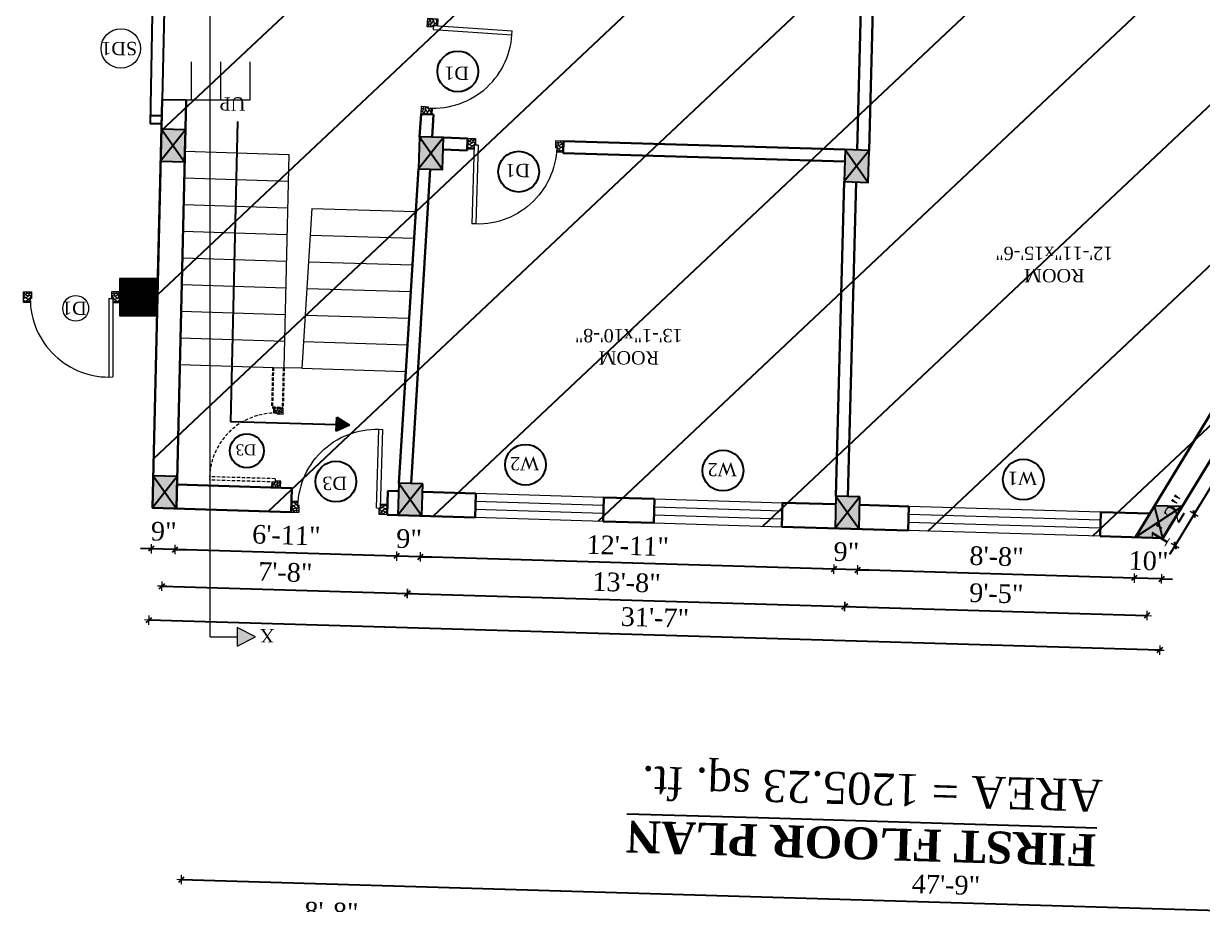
# Model space of a CAD drawing. Header units: inches. Extents: x 4069 to 291496, y -47643 to 12535.
# Drawn here: x 141503.8 to 141945.7, y -20201.2 to -19871 of the extents above; entities that cross this region are included whole.
import ezdxf

# ---------------------------------------------------------------- set-up
doc = ezdxf.new("R2010")
doc.units = ezdxf.units.IN
doc.header["$LTSCALE"] = 5
doc.header["$MEASUREMENT"] = 0
doc.linetypes.add('HIDDEN', pattern=[0.375, 0.25, -0.125])
for name, color, linetype, lineweight in [('A-WALL', 7, 'Continuous', 9), ('Dimension', 7, 'Continuous', 18), ('DOOR', 62, 'Continuous', 0), ('Dw', 2, 'Continuous', 18), ('tefriş', 30, 'Continuous', 9)]:
    doc.layers.add(name, color=color, linetype=linetype, lineweight=lineweight)
doc.layers.add('dim line', color=7, linetype='Continuous', lineweight=15, true_color=0xfab2b2)
doc.layers.add('TEXT', color=6, linetype='Continuous')
doc.layers.add('WALL', color=7, linetype='Continuous')
doc.styles.add('ordinary', font='times.ttf')
doc.dimstyles.new('Copy of 96', dxfattribs={"dimtxt": 7, "dimasz": 4, "dimexe": 0.5, "dimexo": 0.5, "dimgap": 3, "dimtad": 1, "dimdec": 1, "dimzin": 11, "dimdsep": 46, "dimlunit": 4, "dimtxsty": 'ordinary', "dimblk": 'OBLIQUE', "dimcen": 0.09, "dimse1": 1, "dimse2": 1, "dimclrt": 6, "dimazin": 0, "dimtfac": 1, "dimtdec": 1, "dimtix": 1, "dimtmove": 2, "dimatfit": 3, "dimldrblk": 'leader', "dimfxl": 0.5, "dimfxlon": 1, "dimtolj": 1, "dimtzin": 0, "dimarcsym": 0})

# ---------------------------------------------------------------- blocks, each defined once
blk = doc.blocks.new('C1a')
at = {"color": 1, "ltscale": 5}
for p, q in [((18657.75, 4625.76), (18648.75, 4625.76)), ((18648.75, 4625.76), (18648.82, 4613.76)), ((18657.82, 4613.76), (18657.75, 4625.76)), ((18648.82, 4613.76), (18657.82, 4613.76))]:
    blk.add_line(p, q, dxfattribs=at)
blk = doc.blocks.new('c2a')
at = {"color": 1, "ltscale": 5}
for p, q in [((18091.63, 4625.76), (18084.82, 4613.76)), ((18101.98, 4625.76), (18091.63, 4625.76)), ((18095.17, 4613.76), (18101.98, 4625.76)), ((18084.82, 4613.76), (18095.17, 4613.76))]:
    blk.add_line(p, q, dxfattribs=at)
blk = doc.blocks.new('A$C27B36B59')
at = {"layer": 'DOOR'}
for p, q in [((0, 4), (0, 0)), ((2.5, 4), (0, 4)), ((0, 0), (3, 0)), ((2.5, 2.5), (2.5, 4)), ((3, 2.5), (2.5, 2.5)), ((3, 0), (3, 2.5))]:
    blk.add_line(p, q, dxfattribs=at)
for centre, radius, start, end in [((-1.4, -0.54), 4.75, 22.1411, 72.838), ((1.34, 2.09), 1.64, 45.138, 144.8948), ((2.21, 0.3), 2.49, 83.3149, 152.658), ((0.13, 0.37), 2.05, 349.4875, 93.6805), ((1.96, -0.47), 2.01, 58.7447, 166.495), ((-0.06, 0.32), 1.13, 343.542, 86.947), ((2.08, -0.4), 1.17, 38.2816, 160.1519)]:
    blk.add_arc(centre, radius, start, end, dxfattribs=at)
blk = doc.blocks.new('D2')
at = {"layer": 'DOOR'}
for p, q in [((74473.95, 24047.59), (74473.95, 24018.09)), ((74473.95, 24047.59), (74475.45, 24047.59)), ((74475.45, 24047.59), (74475.45, 24018.13))]:
    blk.add_line(p, q, dxfattribs=at)
blk.add_arc((74473.95, 24047.59), 29.5, 180, 272.9146, dxfattribs=at)
at = {"layer": 'DOOR', "xscale": -1, "rotation": 180}
blk.add_blockref('A$C27B36B59', (74441.95, 24050.09), dxfattribs=at)
at = {"layer": 'DOOR', "rotation": 180}
blk.add_blockref('A$C27B36B59', (74477.95, 24050.09), dxfattribs=at)
blk = doc.blocks.new('smalldoor hidden')
at = {"layer": 'DOOR', "linetype": 'HIDDEN'}
for p, q in [((9851.61, -757.15), (9876.16, -757.15)), ((9851.61, -758.4), (9851.61, -757.15)), ((9851.61, -758.4), (9876.19, -758.4))]:
    blk.add_line(p, q, dxfattribs=at)
blk.add_arc((9851.61, -758.4), 24.58, 270, 2.9146, dxfattribs=at)
at = {"layer": 'DOOR', "linetype": 'HIDDEN', "yscale": 0.8333000000020547, "zscale": 0.8333000000002357, "rotation": 270}
for p, xscale in [((9849.52, -755.07), 0.8332999999984168), ((9849.52, -785.07), -0.8332999999984168)]:
    blk.add_blockref('A$C27B36B59', p, dxfattribs=dict(at, xscale=xscale))
blk = doc.blocks.new('x-x')
at = {"ltscale": 5}
for points in [[(11364.03, -701.52), (11364.03, -694.51), (11357.15, -698.09)], [(11364.03, -1135.52), (11364.03, -1128.51), (11357.15, -1132.09)]]:
    blk.add_hatch(color=256, dxfattribs=at).paths.add_polyline_path(points)
for p, q in [((11364.03, -694.51), (11357.15, -698.09)), ((11357.15, -698.09), (11364.03, -701.52)), ((11364.03, -701.52), (11364.03, -694.51)), ((11374.13, -698.09), (11364.03, -698.09)), ((11374.13, -698.09), (11374.13, -1132.09)), ((11364.03, -1128.51), (11357.15, -1132.09)), ((11364.03, -1135.52), (11364.03, -1128.51)), ((11357.15, -1132.09), (11364.03, -1135.52)), ((11374.13, -1132.09), (11364.03, -1132.09))]:
    blk.add_line(p, q, dxfattribs=at)
at = {"layer": 'A-WALL', "color": 1, "ltscale": 5}
blk.add_line((11374.13, -1120.09), (11374.13, -1132.09), dxfattribs=at)
at = {"layer": 'TEXT', "style": 'ordinary'}
for p in [(11350.08, -700.97), (11350.08, -1134.1)]:
    blk.add_text('X', height=5, dxfattribs=at).set_placement(p)
blk = doc.blocks.new('oblique')
at = {"color": 0, "lineweight": -2}
blk.add_line((0.25, 0.25), (-0.25, -0.25), dxfattribs=at)
at = {"layer": 'dim line', "lineweight": 9}
for p, q in [((-0.4375, 0), (0.4375, 0)), ((0, 0.4375), (0, -0.4375))]:
    blk.add_line(p, q, dxfattribs=at)
blk = doc.blocks.new('*D4607')
at = {"layer": 'A-WALL', "color": 0, "lineweight": -2, "ltscale": 50, "transparency": 16777216}
blk.add_line((142051.93, -19875.05), (141942.61, -20054.87), dxfattribs=at)
at = {"layer": 'Defpoints', "color": 0, "ltscale": 50, "transparency": 16777216}
for p in [(142047.37, -19872.27), (141938.04, -20052.09), (141942.61, -20054.87)]:
    blk.add_point(p, dxfattribs=at)
at = {"layer": 'A-WALL', "color": 0, "lineweight": -2, "ltscale": 50, "transparency": 16777216, "xscale": 4, "yscale": 4, "zscale": 4}
for p, rotation in [((142051.93, -19875.05), 58.70147092372464), ((141942.61, -20054.87), 238.7014709237247)]:
    blk.add_blockref('oblique', p, dxfattribs=dict(at, rotation=rotation))
at = {"layer": 'A-WALL', "color": 6, "ltscale": 50, "transparency": 16777216, "insert": (141991.66, -19961.54), "char_height": 7, "attachment_point": 5, "rotation": 58.7015, "style": 'ordinary'}
blk.add_mtext('\\A1;17\'-6"', dxfattribs=at)
blk = doc.blocks.new('_OBLIQUE')
at = {"color": 0, "linetype": 'ByBlock'}
blk.add_line((-0.5, -0.5), (0.5, 0.5), dxfattribs=at)
blk = doc.blocks.new('leader')
at = {"layer": 'Dimension'}
for p, q in [((0, -4.33), (0, 4.33)), ((-4.42, 0), (4.42, 0))]:
    blk.add_line(p, q, dxfattribs=at)
blk = doc.blocks.new('*D4608')
at = {"layer": 'A-WALL', "color": 0, "lineweight": -2, "ltscale": 50, "transparency": 16777216}
for p, q in [((141942.61, -20054.87), (141944.69, -20051.45)), ((141942.61, -20054.87), (141935.44, -20066.66)), ((141935.44, -20066.66), (141933.36, -20070.08))]:
    blk.add_line(p, q, dxfattribs=at)
at = {"layer": 'Defpoints', "color": 0, "ltscale": 50, "transparency": 16777216}
for p in [(141938.04, -20052.09), (141930.88, -20063.88), (141935.44, -20066.66)]:
    blk.add_point(p, dxfattribs=at)
at = {"layer": 'A-WALL', "color": 0, "lineweight": -2, "ltscale": 50, "transparency": 16777216, "xscale": 4, "yscale": 4, "zscale": 4}
for p, rotation in [((141942.61, -20054.87), 238.7014709237247), ((141935.44, -20066.66), 58.70147092372466)]:
    blk.add_blockref('oblique', p, dxfattribs=dict(at, rotation=rotation))
at = {"layer": 'A-WALL', "color": 6, "ltscale": 50, "transparency": 16777216, "insert": (141933.47, -20057.38), "char_height": 7, "attachment_point": 5, "rotation": 58.7015, "style": 'ordinary'}
blk.add_mtext('\\A1;1\'-2"', dxfattribs=at)
blk = doc.blocks.new('*D4609')
at = {"layer": 'A-WALL', "color": 0, "lineweight": -2, "ltscale": 50, "transparency": 16777216}
blk.add_line((141954.24, -20070.01), (142070.74, -19878.4), dxfattribs=at)
at = {"layer": 'Defpoints', "color": 0, "ltscale": 50, "transparency": 16777216}
for p in [(142050.95, -19866.38), (142070.74, -19878.4), (141934.46, -20057.99)]:
    blk.add_point(p, dxfattribs=at)
at = {"layer": 'A-WALL', "color": 0, "lineweight": -2, "ltscale": 50, "transparency": 16777216, "xscale": 4, "yscale": 4, "zscale": 4}
for p, rotation in [((142070.74, -19878.4), 58.70147092241123), ((141954.24, -20070.01), 238.7014709224112)]:
    blk.add_blockref('oblique', p, dxfattribs=dict(at, rotation=rotation))
at = {"layer": 'A-WALL', "color": 6, "ltscale": 50, "transparency": 16777216, "insert": (142006.88, -19970.8), "char_height": 7, "attachment_point": 5, "rotation": 58.7015, "style": 'ordinary'}
blk.add_mtext('\\A1;18\'-8"', dxfattribs=at)
blk = doc.blocks.new('*D4165')
at = {"layer": 'A-WALL', "color": 0, "lineweight": -2, "ltscale": 50, "transparency": 16777216}
blk.add_line((142166.57, -19752.29), (141964.65, -20084.42), dxfattribs=at)
at = {"layer": 'Defpoints', "color": 0, "ltscale": 50, "transparency": 16777216}
for p in [(142132.8, -19731.76), (141930.88, -20063.88), (141964.65, -20084.42)]:
    blk.add_point(p, dxfattribs=at)
at = {"layer": 'A-WALL', "color": 0, "lineweight": -2, "ltscale": 50, "transparency": 16777216, "xscale": 4, "yscale": 4, "zscale": 4}
for p, rotation in [((142166.57, -19752.29), 58.70147092240746), ((141964.65, -20084.42), 238.7014709224074)]:
    blk.add_blockref('oblique', p, dxfattribs=dict(at, rotation=rotation))
at = {"layer": 'A-WALL', "color": 6, "ltscale": 50, "transparency": 16777216, "insert": (142060.01, -19914.95), "char_height": 7, "attachment_point": 5, "rotation": 58.7015, "style": 'ordinary'}
blk.add_mtext('\\A1;32\'-5"', dxfattribs=at)
blk = doc.blocks.new('*D4611')
at = {"layer": 'A-WALL', "color": 0, "lineweight": -2, "ltscale": 50, "transparency": 16777216}
for p, q in [((141920.07, -20078.88), (141916.08, -20078.76)), ((141930.42, -20079.19), (141920.07, -20078.88)), ((141930.42, -20079.19), (141934.42, -20079.31))]:
    blk.add_line(p, q, dxfattribs=at)
at = {"layer": 'Defpoints', "color": 0, "ltscale": 50, "transparency": 16777216}
for p in [(141920.53, -20063.57), (141930.88, -20063.88), (141920.07, -20078.88)]:
    blk.add_point(p, dxfattribs=at)
at = {"layer": 'A-WALL', "color": 0, "lineweight": -2, "ltscale": 50, "transparency": 16777216, "xscale": 4, "yscale": 4, "zscale": 4}
for p, rotation in [((141920.07, -20078.88), 358.2899854281655), ((141930.42, -20079.19), 178.2899854281655)]:
    blk.add_blockref('oblique', p, dxfattribs=dict(at, rotation=rotation))
at = {"layer": 'A-WALL', "color": 6, "ltscale": 50, "transparency": 16777216, "insert": (141925.44, -20072.48), "char_height": 7, "attachment_point": 5, "rotation": 358.29, "style": 'ordinary'}
blk.add_mtext('\\A1;10"', dxfattribs=at)
blk = doc.blocks.new('*D4612')
at = {"layer": 'A-WALL', "color": 0, "lineweight": -2, "ltscale": 50, "transparency": 16777216}
blk.add_line((141920.07, -20078.88), (141816.47, -20075.79), dxfattribs=at)
at = {"layer": 'Defpoints', "color": 0, "ltscale": 50, "transparency": 16777216}
for p in [(141816.93, -20060.48), (141920.53, -20063.57), (141816.47, -20075.79)]:
    blk.add_point(p, dxfattribs=at)
at = {"layer": 'A-WALL', "color": 0, "lineweight": -2, "ltscale": 50, "transparency": 16777216, "xscale": 4, "yscale": 4, "zscale": 4}
for p, rotation in [((141816.47, -20075.79), 178.2899854280954), ((141920.07, -20078.88), 358.2899854280954)]:
    blk.add_blockref('oblique', p, dxfattribs=dict(at, rotation=rotation))
at = {"layer": 'A-WALL', "color": 6, "ltscale": 50, "transparency": 16777216, "insert": (141868.47, -20070.78), "char_height": 7, "attachment_point": 5, "rotation": 358.29, "style": 'ordinary'}
blk.add_mtext('\\A1;8\'-8"', dxfattribs=at)
blk = doc.blocks.new('*D4613')
at = {"layer": 'A-WALL', "color": 0, "lineweight": -2, "ltscale": 50, "transparency": 16777216}
for p, q in [((141807.47, -20075.52), (141803.48, -20075.4)), ((141816.47, -20075.79), (141807.47, -20075.52)), ((141816.47, -20075.79), (141820.47, -20075.91))]:
    blk.add_line(p, q, dxfattribs=at)
at = {"layer": 'Defpoints', "color": 0, "ltscale": 50, "transparency": 16777216}
for p in [(141807.93, -20060.21), (141816.93, -20060.48), (141807.47, -20075.52)]:
    blk.add_point(p, dxfattribs=at)
at = {"layer": 'A-WALL', "color": 0, "lineweight": -2, "ltscale": 50, "transparency": 16777216, "xscale": 4, "yscale": 4, "zscale": 4}
for p, rotation in [((141807.47, -20075.52), 358.2899854280954), ((141816.47, -20075.79), 178.2899854280954)]:
    blk.add_blockref('oblique', p, dxfattribs=dict(at, rotation=rotation))
at = {"layer": 'A-WALL', "color": 6, "ltscale": 50, "transparency": 16777216, "insert": (141812.17, -20069.08), "char_height": 7, "attachment_point": 5, "rotation": 358.29, "style": 'ordinary'}
blk.add_mtext('\\A1;9"', dxfattribs=at)
blk = doc.blocks.new('*D4614')
at = {"layer": 'A-WALL', "color": 0, "lineweight": -2, "ltscale": 50, "transparency": 16777216}
blk.add_line((141807.47, -20075.52), (141652.54, -20070.89), dxfattribs=at)
at = {"layer": 'Defpoints', "color": 0, "ltscale": 50, "transparency": 16777216}
for p in [(141653, -20055.59), (141807.93, -20060.21), (141652.54, -20070.89)]:
    blk.add_point(p, dxfattribs=at)
at = {"layer": 'A-WALL', "color": 0, "lineweight": -2, "ltscale": 50, "transparency": 16777216, "xscale": 4, "yscale": 4, "zscale": 4}
for p, rotation in [((141652.54, -20070.89), 178.2899854280954), ((141807.47, -20075.52), 358.2899854280954)]:
    blk.add_blockref('oblique', p, dxfattribs=dict(at, rotation=rotation))
at = {"layer": 'A-WALL', "color": 6, "ltscale": 50, "transparency": 16777216, "insert": (141730.2, -20066.71), "char_height": 7, "attachment_point": 5, "rotation": 358.29, "style": 'ordinary'}
blk.add_mtext('\\A1;12\'-11"', dxfattribs=at)
blk = doc.blocks.new('*D4615')
at = {"layer": 'A-WALL', "color": 0, "lineweight": -2, "ltscale": 50, "transparency": 16777216}
for p, q in [((141643.55, -20070.62), (141639.55, -20070.5)), ((141652.54, -20070.89), (141643.55, -20070.62)), ((141652.54, -20070.89), (141656.54, -20071.01))]:
    blk.add_line(p, q, dxfattribs=at)
at = {"layer": 'Defpoints', "color": 0, "ltscale": 50, "transparency": 16777216}
for p in [(141644, -20055.32), (141653, -20055.59), (141643.55, -20070.62)]:
    blk.add_point(p, dxfattribs=at)
at = {"layer": 'A-WALL', "color": 0, "lineweight": -2, "ltscale": 50, "transparency": 16777216, "xscale": 4, "yscale": 4, "zscale": 4}
for p, rotation in [((141643.55, -20070.62), 358.2899854280954), ((141652.54, -20070.89), 178.2899854280954)]:
    blk.add_blockref('oblique', p, dxfattribs=dict(at, rotation=rotation))
at = {"layer": 'A-WALL', "color": 6, "ltscale": 50, "transparency": 16777216, "insert": (141648.24, -20064.19), "char_height": 7, "attachment_point": 5, "rotation": 358.29, "style": 'ordinary'}
blk.add_mtext('\\A1;9"', dxfattribs=at)
blk = doc.blocks.new('*D4616')
at = {"layer": 'A-WALL', "color": 0, "lineweight": -2, "ltscale": 50, "transparency": 16777216}
blk.add_line((141643.55, -20070.62), (141560.58, -20068.15), dxfattribs=at)
at = {"layer": 'Defpoints', "color": 0, "ltscale": 50, "transparency": 16777216}
for p in [(141561.04, -20052.84), (141644, -20055.32), (141560.58, -20068.15)]:
    blk.add_point(p, dxfattribs=at)
at = {"layer": 'A-WALL', "color": 0, "lineweight": -2, "ltscale": 50, "transparency": 16777216, "xscale": 4, "yscale": 4, "zscale": 4}
for p, rotation in [((141560.58, -20068.15), 178.2899854280954), ((141643.55, -20070.62), 358.2899854280954)]:
    blk.add_blockref('oblique', p, dxfattribs=dict(at, rotation=rotation))
at = {"layer": 'A-WALL', "color": 6, "ltscale": 50, "transparency": 16777216, "insert": (141602.26, -20062.83), "char_height": 7, "attachment_point": 5, "rotation": 358.29, "style": 'ordinary'}
blk.add_mtext('\\A1;6\'-11"', dxfattribs=at)
blk = doc.blocks.new('*D4617')
at = {"layer": 'A-WALL', "color": 0, "lineweight": -2, "ltscale": 50, "transparency": 16777216}
for p, q in [((141551.59, -20067.88), (141547.59, -20067.76)), ((141560.58, -20068.15), (141551.59, -20067.88)), ((141560.58, -20068.15), (141564.58, -20068.27))]:
    blk.add_line(p, q, dxfattribs=at)
at = {"layer": 'Defpoints', "color": 0, "ltscale": 50, "transparency": 16777216}
for p in [(141552.04, -20052.57), (141561.04, -20052.84), (141551.59, -20067.88)]:
    blk.add_point(p, dxfattribs=at)
at = {"layer": 'A-WALL', "color": 0, "lineweight": -2, "ltscale": 50, "transparency": 16777216, "xscale": 4, "yscale": 4, "zscale": 4}
for p, rotation in [((141551.59, -20067.88), 358.2899854280954), ((141560.58, -20068.15), 178.2899854280954)]:
    blk.add_blockref('oblique', p, dxfattribs=dict(at, rotation=rotation))
at = {"layer": 'A-WALL', "color": 6, "ltscale": 50, "transparency": 16777216, "insert": (141556.28, -20061.45), "char_height": 7, "attachment_point": 5, "rotation": 358.29, "style": 'ordinary'}
blk.add_mtext('\\A1;9"', dxfattribs=at)
blk = doc.blocks.new('*D4618')
at = {"layer": 'A-WALL', "color": 0, "lineweight": -2, "ltscale": 50, "transparency": 16777216}
blk.add_line((141555.67, -20081.91), (141647.63, -20084.65), dxfattribs=at)
at = {"layer": 'Defpoints', "color": 0, "ltscale": 50, "transparency": 16777216}
for p in [(141556.54, -20052.71), (141648.5, -20055.45), (141647.63, -20084.65)]:
    blk.add_point(p, dxfattribs=at)
at = {"layer": 'A-WALL', "color": 0, "lineweight": -2, "ltscale": 50, "transparency": 16777216, "xscale": 4, "yscale": 4, "zscale": 4}
for p, rotation in [((141555.67, -20081.91), 178.2899854281411), ((141647.63, -20084.65), 358.2899854281411)]:
    blk.add_blockref('oblique', p, dxfattribs=dict(at, rotation=rotation))
at = {"layer": 'A-WALL', "color": 6, "ltscale": 50, "transparency": 16777216, "insert": (141601.85, -20076.71), "char_height": 7, "attachment_point": 5, "rotation": 358.29, "style": 'ordinary'}
blk.add_mtext('\\A1;7\'-8"', dxfattribs=at)
blk = doc.blocks.new('*D4619')
at = {"layer": 'A-WALL', "color": 0, "lineweight": -2, "ltscale": 50, "transparency": 16777216}
blk.add_line((141647.63, -20084.65), (141811.56, -20089.55), dxfattribs=at)
at = {"layer": 'Defpoints', "color": 0, "ltscale": 50, "transparency": 16777216}
for p in [(141648.5, -20055.45), (141812.43, -20060.35), (141811.56, -20089.55)]:
    blk.add_point(p, dxfattribs=at)
at = {"layer": 'A-WALL', "color": 0, "lineweight": -2, "ltscale": 50, "transparency": 16777216, "xscale": 4, "yscale": 4, "zscale": 4}
for p, rotation in [((141647.63, -20084.65), 178.2899854280954), ((141811.56, -20089.55), 358.2899854280954)]:
    blk.add_blockref('oblique', p, dxfattribs=dict(at, rotation=rotation))
at = {"layer": 'A-WALL', "color": 6, "ltscale": 50, "transparency": 16777216, "insert": (141729.79, -20080.54), "char_height": 7, "attachment_point": 5, "rotation": 358.29, "style": 'ordinary'}
blk.add_mtext('\\A1;13\'-8"', dxfattribs=at)
blk = doc.blocks.new('*D4620')
at = {"layer": 'A-WALL', "color": 0, "lineweight": -2, "ltscale": 50, "transparency": 16777216}
blk.add_line((141811.56, -20089.55), (141924.83, -20092.93), dxfattribs=at)
at = {"layer": 'Defpoints', "color": 0, "ltscale": 50, "transparency": 16777216}
for p in [(141812.43, -20060.35), (141925.7, -20063.73), (141924.83, -20092.93)]:
    blk.add_point(p, dxfattribs=at)
at = {"layer": 'A-WALL', "color": 0, "lineweight": -2, "ltscale": 50, "transparency": 16777216, "xscale": 4, "yscale": 4, "zscale": 4}
for p, rotation in [((141811.56, -20089.55), 178.2899854280954), ((141924.83, -20092.93), 358.2899854280954)]:
    blk.add_blockref('oblique', p, dxfattribs=dict(at, rotation=rotation))
at = {"layer": 'A-WALL', "color": 6, "ltscale": 50, "transparency": 16777216, "insert": (141868.39, -20084.67), "char_height": 7, "attachment_point": 5, "rotation": 358.29, "style": 'ordinary'}
blk.add_mtext('\\A1;9\'-5"', dxfattribs=at)
blk = doc.blocks.new('*D4166')
at = {"layer": 'A-WALL', "color": 0, "lineweight": -2, "ltscale": 50, "transparency": 16777216}
blk.add_line((141929.62, -20105.92), (141550.79, -20094.61), dxfattribs=at)
at = {"layer": 'Defpoints', "color": 0, "ltscale": 50, "transparency": 16777216}
for p in [(141552.04, -20052.57), (141930.88, -20063.88), (141550.79, -20094.61)]:
    blk.add_point(p, dxfattribs=at)
at = {"layer": 'A-WALL', "color": 0, "lineweight": -2, "ltscale": 50, "transparency": 16777216, "xscale": 4, "yscale": 4, "zscale": 4}
for p, rotation in [((141550.79, -20094.61), 178.2899854280954), ((141929.62, -20105.92), 358.2899854280954)]:
    blk.add_blockref('oblique', p, dxfattribs=dict(at, rotation=rotation))
at = {"layer": 'A-WALL', "color": 6, "ltscale": 50, "transparency": 16777216, "insert": (141740.4, -20093.7), "char_height": 7, "attachment_point": 5, "rotation": 358.29, "style": 'ordinary'}
blk.add_mtext('\\A1;31\'-7"', dxfattribs=at)
blk = doc.blocks.new('*D4230')
at = {"layer": 'A-WALL', "color": 0, "lineweight": -2, "ltscale": 50, "transparency": 16777216}
blk.add_line((141566.94, -20209.05), (141670.89, -20212.16), dxfattribs=at)
at = {"layer": 'Defpoints', "color": 0, "ltscale": 50, "transparency": 16777216}
for p in [(141670.89, -20212.16), (141564.55, -20288.94), (141668.5, -20292.05)]:
    blk.add_point(p, dxfattribs=at)
at = {"layer": 'A-WALL', "color": 0, "lineweight": -2, "ltscale": 50, "transparency": 16777216, "xscale": 4, "yscale": 4, "zscale": 4}
for p, rotation in [((141566.94, -20209.05), 178.2899854281383), ((141670.89, -20212.16), 358.2899854281383)]:
    blk.add_blockref('oblique', p, dxfattribs=dict(at, rotation=rotation))
at = {"layer": 'A-WALL', "color": 6, "ltscale": 50, "transparency": 16777216, "insert": (141619.11, -20204.05), "char_height": 7, "attachment_point": 5, "rotation": 358.29, "style": 'ordinary'}
blk.add_mtext('\\A1;8\'-8"', dxfattribs=at)
blk = doc.blocks.new('*D4234')
at = {"layer": 'A-WALL', "color": 0, "lineweight": -2, "ltscale": 50, "transparency": 16777216}
blk.add_line((141562.95, -20191.9), (142135.69, -20209), dxfattribs=at)
at = {"layer": 'Defpoints', "color": 0, "ltscale": 50, "transparency": 16777216}
for p in [(142135.69, -20209), (141560.05, -20288.81), (142132.8, -20305.91)]:
    blk.add_point(p, dxfattribs=at)
at = {"layer": 'A-WALL', "color": 0, "lineweight": -2, "ltscale": 50, "transparency": 16777216, "xscale": 4, "yscale": 4, "zscale": 4}
for p, rotation in [((141562.95, -20191.9), 178.2899854280954), ((142135.69, -20209), 358.2899854280954)]:
    blk.add_blockref('oblique', p, dxfattribs=dict(at, rotation=rotation))
at = {"layer": 'A-WALL', "color": 6, "ltscale": 50, "transparency": 16777216, "insert": (141849.51, -20193.88), "char_height": 7, "attachment_point": 5, "rotation": 358.29, "style": 'ordinary'}
blk.add_mtext('\\A1;47\'-9"', dxfattribs=at)

msp = doc.modelspace()

# ---------------------------------------------------------------- hatches: boundary and pattern name
at = {"layer": 'A-WALL', "ltscale": 5}
h = msp.add_hatch(dxfattribs=at)
h.set_pattern_fill('ANSI31', color=256, angle=180)
h.set_pattern_definition([(225, (165975.83, -18327.81397), (0.08838834765, -0.08838834765), [])])
h.paths.add_polyline_path([(141553.75198, -19966.53511), (141539.75198, -19966.53511), (141539.75198, -19980.53511), (141553.75198, -19980.53511)])
at = {"layer": 'WALL', "linetype": 'ByBlock', "ltscale": 5, "true_color": 0xf8991e}
h = msp.add_hatch(dxfattribs=at)
h.set_pattern_fill('ANSI31', color=30, scale=350, angle=178.2899854)
h.set_pattern_definition([(223.29, (148497.09, -22507.965), (29.999, -31.8453), [])])
h.paths.add_polyline_path([(142132.79784, -19731.75985), (141930.87596, -20063.88222), (141552.04474, -20052.5725), (141559.87398, -19720.65831), (141560.05302, -19714.66098)])
h = msp.add_hatch(color=30, dxfattribs=at)
h.dxf.hatch_style = 1
h.paths.add_polyline_path([(141555.40917, -19910.60967), (141559.76509, -19916.74239), (141564.40533, -19910.87825)])
h.paths.add_polyline_path([(141555.40917, -19910.60967), (141555.12485, -19922.60653), (141559.76509, -19916.74239)])
h.paths.add_polyline_path([(141555.12485, -19922.60653), (141564.12101, -19922.8751), (141559.76509, -19916.74239)])
h.paths.add_polyline_path([(141559.76509, -19916.74239), (141564.12101, -19922.8751), (141564.40533, -19910.87825)])
h = msp.add_hatch(color=30, dxfattribs=at)
h.dxf.hatch_style = 1
h.paths.add_polyline_path([(141656.51473, -19919.63078), (141661.19177, -19913.76773), (141652.19578, -19913.49916)])
h.paths.add_polyline_path([(141652.19578, -19913.49916), (141651.83769, -19925.49382), (141656.51473, -19919.63078)])
h.paths.add_polyline_path([(141656.51473, -19919.63078), (141651.83769, -19925.49382), (141660.83368, -19925.76239)])
h.paths.add_polyline_path([(141660.83368, -19925.76239), (141661.19177, -19913.76773), (141656.51473, -19919.63078)])
h = msp.add_hatch(color=30, dxfattribs=at)
h.dxf.hatch_style = 1
h.paths.add_polyline_path([(141816.05715, -19924.39379), (141820.73419, -19918.53075), (141811.7382, -19918.26218)])
h.paths.add_polyline_path([(141811.7382, -19918.26218), (141811.38011, -19930.25684), (141816.05715, -19924.39379)])
h.paths.add_polyline_path([(141816.05715, -19924.39379), (141811.38011, -19930.25684), (141820.3761, -19930.52541)])
h.paths.add_polyline_path([(141820.3761, -19930.52541), (141820.73419, -19918.53075), (141816.05715, -19924.39379)])
at = {"layer": 'WALL', "linetype": 'ByBlock', "ltscale": 5}
msp.add_hatch(color=2, dxfattribs=at).paths.add_polyline_path([(141625.8977, -20021.59751), (141620.96703, -20023.85397), (141621.12364, -20018.60806)])
at = {"layer": 'WALL', "linetype": 'ByBlock', "ltscale": 5, "true_color": 0xf8991e}
h = msp.add_hatch(color=30, dxfattribs=at)
h.dxf.hatch_style = 1
h.paths.add_polyline_path([(141552.32906, -20040.57564), (141556.68498, -20046.70835), (141561.32522, -20040.84421)])
h.paths.add_polyline_path([(141552.32906, -20040.57564), (141552.04474, -20052.5725), (141556.68498, -20046.70835)])
h.paths.add_polyline_path([(141552.04474, -20052.5725), (141561.04091, -20052.84107), (141556.68498, -20046.70835)])
h.paths.add_polyline_path([(141556.68498, -20046.70835), (141561.04091, -20052.84107), (141561.32522, -20040.84421)])
h = msp.add_hatch(color=30, dxfattribs=at)
h.dxf.hatch_style = 1
h.paths.add_polyline_path([(141648.6809, -20049.45482), (141653.35794, -20043.59178), (141644.36195, -20043.32321)])
h.paths.add_polyline_path([(141644.36195, -20043.32321), (141644.00386, -20055.31787), (141648.6809, -20049.45482)])
h.paths.add_polyline_path([(141648.6809, -20049.45482), (141644.00386, -20055.31787), (141652.99985, -20055.58643)])
h.paths.add_polyline_path([(141652.99985, -20055.58643), (141653.35794, -20043.59178), (141648.6809, -20049.45482)])
h = msp.add_hatch(color=30, dxfattribs=at)
h.dxf.hatch_style = 1
h.paths.add_polyline_path([(141812.60786, -20054.34874), (141817.2849, -20048.4857), (141808.28891, -20048.21713)])
h.paths.add_polyline_path([(141808.28891, -20048.21713), (141807.93082, -20060.21178), (141812.60786, -20054.34874)])
h.paths.add_polyline_path([(141812.60786, -20054.34874), (141807.93082, -20060.21178), (141816.92681, -20060.48035)])
h.paths.add_polyline_path([(141816.92681, -20060.48035), (141817.2849, -20048.4857), (141812.60786, -20054.34874)])
h = msp.add_hatch(color=30, dxfattribs=at)
h.dxf.hatch_style = 1
h.paths.add_polyline_path([(141929.28785, -20057.83213), (141927.69973, -20051.78205), (141920.53091, -20063.57337)])
h.paths.add_polyline_path([(141929.28785, -20057.83213), (141920.53091, -20063.57337), (141930.87596, -20063.88222)])
h.paths.add_polyline_path([(141930.87596, -20063.88222), (141938.04478, -20052.09089), (141929.28785, -20057.83213)])
h.paths.add_polyline_path([(141929.28785, -20057.83213), (141938.04478, -20052.09089), (141927.69973, -20051.78205)])

# ---------------------------------------------------------------- linework, layer by layer
at = {"color": 1, "ltscale": 5}
for p, q in [((141564.40533, -19910.87825), (141555.12485, -19922.60653)), ((141555.40917, -19910.60967), (141564.12101, -19922.8751)), ((141661.19177, -19913.76773), (141651.83769, -19925.49382)), ((141652.19578, -19913.49916), (141660.83368, -19925.76239)), ((141820.73419, -19918.53075), (141811.38011, -19930.25684)), ((141811.7382, -19918.26218), (141820.3761, -19930.52541)), ((141647.32121, -19991.38846), (141647.65563, -19991.40968)), ((141561.32522, -20040.84421), (141552.04474, -20052.5725)), ((141552.32906, -20040.57564), (141561.04091, -20052.84107)), ((141653.35794, -20043.59178), (141644.00386, -20055.31787)), ((141644.36195, -20043.32321), (141652.99985, -20055.58643)), ((141817.2849, -20048.4857), (141807.93082, -20060.21178)), ((141808.28891, -20048.21713), (141816.92681, -20060.48035)), ((141938.04478, -20052.09089), (141920.53091, -20063.57337)), ((141930.87596, -20063.88222), (141927.69973, -20051.78205))]:
    msp.add_line(p, q, dxfattribs=at)
at = {"layer": 'A-WALL', "lineweight": 30}
for p, q in [((142122.4528, -19731.45101), (141920.53091, -20063.57337)), ((142132.79784, -19731.75985), (141930.87596, -20063.88222)), ((141817.60224, -19865.43191), (141816.23569, -19918.41472)), ((141822.10074, -19865.54793), (141820.73419, -19918.53075)), ((141555.66953, -19899.62355), (141552.04474, -20052.5725)), ((141553.75198, -19980.53511), (141555.66953, -19899.62355)), ((141564.67206, -19899.62355), (141561.04091, -20052.84107)), ((141652.19578, -19913.49916), (141652.76654, -19905.01242)), ((141657.38851, -19905.1504), (141652.76654, -19905.01242)), ((141656.87629, -19913.6389), (141657.38851, -19905.1504)), ((141670.18777, -19914.0363), (141661.19177, -19913.76773)), ((141670.05348, -19918.5343), (141670.18777, -19914.0363)), ((141706.03745, -19919.60857), (141706.17173, -19915.11057)), ((141811.7382, -19918.26218), (141706.17173, -19915.11057)), ((141670.05348, -19918.5343), (141661.05749, -19918.26573)), ((141811.60391, -19922.76018), (141706.03745, -19919.60857)), ((141644.36195, -20043.32321), (141651.83769, -19925.49382)), ((141649.04246, -20043.46294), (141656.15317, -19925.62265)), ((141811.38011, -19930.25684), (141808.28891, -20048.21713)), ((141815.89795, -19930.39172), (141812.76706, -20048.35082)), ((141561.25414, -20043.84343), (141604.29015, -20045.12823)), ((141604.02159, -20054.12423), (141604.29015, -20045.12823)), ((141640.00555, -20055.1985), (141640.27412, -20046.20251)), ((141640.27412, -20046.20251), (141644.27243, -20046.32187)), ((141653.26842, -20046.59044), (141673.25951, -20047.18726)), ((141672.99094, -20056.18325), (141673.25951, -20047.18726)), ((141720.96957, -20057.61562), (141721.23813, -20048.61963)), ((141721.23813, -20048.61963), (141740.22967, -20049.18661)), ((141739.9611, -20058.1826), (141740.22967, -20049.18661)), ((141552.04474, -20052.5725), (141604.02159, -20054.12423)), ((141787.93973, -20059.61496), (141788.2083, -20050.61897)), ((141788.2083, -20050.61897), (141808.19939, -20051.21579)), ((141817.19538, -20051.48436), (141835.56749, -20052.03284)), ((141835.56749, -20052.03284), (141835.29892, -20061.02884)), ((141640.00555, -20055.1985), (141644.00386, -20055.31787)), ((141644.00386, -20055.31787), (141672.99094, -20056.18325)), ((141720.96957, -20057.61562), (141739.9611, -20058.1826)), ((141907.53542, -20054.18139), (141907.26685, -20063.17739)), ((141907.53542, -20054.18139), (141925.90753, -20054.72988)), ((141787.93973, -20059.61496), (141835.29892, -20061.02884)), ((141907.26685, -20063.17739), (141930.87596, -20063.88222))]:
    msp.add_line(p, q, dxfattribs=at)
at = {"layer": 'A-WALL', "ltscale": 5}
for p, q in [((141566.66953, -19899.62355), (141566.66953, -19885.3531)), ((141577.66953, -19899.62355), (141577.66953, -19885.3531)), ((141588.66953, -19899.62355), (141588.66953, -19885.3531)), ((141564.67206, -19899.62355), (141555.66953, -19899.62355)), ((141555.66953, -19899.62355), (141588.66953, -19899.62355)), ((141539.75198, -19980.53511), (141553.75198, -19980.53511))]:
    msp.add_line(p, q, dxfattribs=at)
at = {"layer": 'A-WALL', "linetype": 'HIDDEN', "lineweight": 30}
for p, q in [((141597.30467, -19999.89971), (141596.94868, -20014.92087)), ((141601.30297, -20000.01908), (141600.94697, -20015.04024)), ((141596.94868, -20014.92087), (141600.94697, -20015.04024))]:
    msp.add_line(p, q, dxfattribs=at)
at = {"layer": 'A-WALL', "ltscale": 5}
msp.add_lwpolyline([(141553.75198, -19966.53511), (141539.75198, -19966.53511), (141539.75198, -19980.53511), (141553.75198, -19980.53511)], close=True, dxfattribs=at)
for centre, radius in [((141540.19788, -19880.33223), 7.38406), ((141523.30438, -19977.76215), 4.82435)]:
    msp.add_circle(centre, radius, dxfattribs=at)
at = {"layer": 'Dw', "color": 3}
for p, q in [((141721.23813, -20048.61963), (141673.25951, -20047.18726)), ((141740.22967, -20049.18661), (141788.2083, -20050.61897)), ((141721.05909, -20054.61696), (141673.08047, -20053.18459)), ((141721.14861, -20051.61829), (141673.16999, -20050.18593)), ((141740.14015, -20052.18527), (141788.11877, -20053.61764)), ((141907.53542, -20054.18139), (141835.56749, -20052.03284)), ((141720.96957, -20057.61562), (141672.99094, -20056.18325)), ((141740.05063, -20055.18393), (141788.02925, -20056.6163)), ((141907.35638, -20060.17872), (141835.38844, -20058.03017)), ((141907.4459, -20057.18006), (141835.47796, -20055.03151)), ((141739.9611, -20058.1826), (141787.93973, -20059.61496)), ((141907.26685, -20063.17739), (141835.29892, -20061.02884))]:
    msp.add_line(p, q, dxfattribs=at)
at = {"layer": 'tefriş', "ltscale": 5}
for p, q in [((141564.21578, -19918.87623), (141603.19842, -19920.04002)), ((141603.19842, -19920.04002), (141601.30297, -20000.01908)), ((141563.97886, -19928.87323), (141602.96149, -19930.03703)), ((141563.74194, -19938.87023), (141602.72457, -19940.03403)), ((141611.84139, -19940.30696), (141608.04017, -20000.22021)), ((141611.84139, -19940.30696), (141650.82403, -19941.47076)), ((141563.50502, -19948.86724), (141602.48765, -19950.03104)), ((141611.2043, -19950.34857), (141650.18693, -19951.51236)), ((141563.26809, -19958.86424), (141602.25073, -19960.02804)), ((141610.57432, -19960.27805), (141649.55695, -19961.44184)), ((141563.03113, -19968.86314), (141602.01376, -19970.02693)), ((141609.93865, -19970.29723), (141648.92128, -19971.46102)), ((141562.79425, -19978.85825), (141601.77688, -19980.02205)), ((141609.30582, -19980.27156), (141648.28845, -19981.43535)), ((141562.55733, -19988.85525), (141601.53996, -19990.01905)), ((141608.673, -19990.24588), (141647.65563, -19991.40968)), ((141562.32033, -19998.85528), (141601.30297, -20000.01908)), ((141608.04017, -20000.22021), (141601.30297, -20000.01908)), ((141608.04017, -20000.22021), (141647.0228, -20001.38401))]:
    msp.add_line(p, q, dxfattribs=at)
at = {"layer": 'TEXT'}
for centre, radius in [((141666.51547, -19888.94193), 7.64038), ((141689.34977, -19926.53329), 7.64038), ((141587.46376, -20031.1926), 6.36673), ((141691.89054, -20036.38965), 7.64038), ((141765.9253, -20038.5999), 7.64038), ((141620.84356, -20042.70151), 7.64038), ((141878.52689, -20041.96153), 7.64038)]:
    msp.add_circle(centre, radius, dxfattribs=at)
at = {"layer": 'WALL', "color": 2, "linetype": 'ByBlock'}
for p, q in [((141552.16617, -19857.51693), (141551.16872, -19908.62355)), ((141556.66491, -19857.62355), (141555.66953, -19899.62355)), ((141555.52734, -19905.62355), (141551.22727, -19905.62355)), ((141555.45624, -19908.62355), (141551.16872, -19908.62355))]:
    msp.add_line(p, q, dxfattribs=at)
at = {"layer": 'WALL', "color": 2, "linetype": 'ByBlock', "ltscale": 5}
for p, q in [((141583.98553, -19907.70987), (141581.31801, -20020.26662)), ((141621.03872, -20021.45245), (141581.31801, -20020.26662)), ((141620.96703, -20023.85397), (141621.12364, -20018.60806)), ((141625.8977, -20021.59751), (141620.96703, -20023.85397)), ((141621.12364, -20018.60806), (141625.8977, -20021.59751))]:
    msp.add_line(p, q, dxfattribs=at)
for points in [[(141564.12101, -19922.8751), (141564.40533, -19910.87825), (141555.40917, -19910.60967), (141555.12485, -19922.60653)], [(141661.19177, -19913.76773), (141652.19578, -19913.49916), (141651.83769, -19925.49382), (141660.83368, -19925.76239)], [(141820.73419, -19918.53075), (141811.7382, -19918.26218), (141811.38011, -19930.25684), (141820.3761, -19930.52541)], [(141561.04091, -20052.84107), (141561.32522, -20040.84421), (141552.32906, -20040.57564), (141552.04474, -20052.5725)], [(141653.35794, -20043.59178), (141644.36195, -20043.32321), (141644.00386, -20055.31787), (141652.99985, -20055.58643)], [(141817.2849, -20048.4857), (141808.28891, -20048.21713), (141807.93082, -20060.21178), (141816.92681, -20060.48035)], [(141938.04478, -20052.09089), (141927.69973, -20051.78205), (141920.53091, -20063.57337), (141930.87596, -20063.88222)]]:
    msp.add_lwpolyline(points, close=True, dxfattribs=at)

# ---------------------------------------------------------------- block references
at = {"layer": 'A-WALL', "color": 1}
for name, p, rotation in [('x-x', (152947.88492, -20798.97655), 180), ('smalldoor hidden', (151422.65652, -21093.67557), 178.2899854281413)]:
    msp.add_blockref(name, p, dxfattribs=dict(at, rotation=rotation))
at = {"layer": 'WALL', "color": 2, "linetype": 'ByBlock', "rotation": 86.1524916298357}
msp.add_blockref('D2', (160653.50473, -95792.94982), dxfattribs=at)
at = {"layer": 'WALL', "color": 2, "linetype": 'ByBlock', "ltscale": 5}
for name, p, rotation in [('C1a', (160342.59828, -15855.67231), 178.2899854281578), ('C1a', (160339.51817, -15985.63828), 178.2899854281413), ('c2a', (160152.48907, -15980.05467), 178.2899854281413)]:
    msp.add_blockref(name, p, dxfattribs=dict(at, rotation=rotation))
at = {"layer": 'WALL', "color": 2, "linetype": 'ByBlock', "xscale": -1}
for p, rotation in [((215397.29338, -46175.90685), 358.2899854281413), ((67912.89994, 6206.67205), 178.2899854281413)]:
    msp.add_blockref('D2', p, dxfattribs=dict(at, rotation=rotation))
at = {"layer": 'WALL', "color": 2, "linetype": 'ByBlock'}
msp.add_blockref('D2', (67061.80076, -44021.62303), dxfattribs=at)

# ---------------------------------------------------------------- texts
at = {"layer": 'TEXT', "style": 'ordinary'}
for s, height, p in [('SD1', 5, (141546.3154, -19877.88811)), ('D1', 5, (141670.72112, -19887.14156)), ('UP', 5, (141586.86575, -19898.63688)), ('D1', 5, (141693.58937, -19923.59438)), ('D1', 5, (141527.42838, -19975.26756)), ('D3', 4.1665, (141590.95329, -20028.74236)), ('W2', 5, (141697.01274, -20033.47708)), ('W2', 5, (141771.04749, -20035.68733)), ('W1', 5, (141883.64908, -20039.04897)), ('D3', 5, (141624.99715, -20040.89953))]:
    msp.add_text(s, height=height, rotation=180, dxfattribs=at).set_placement(p)
at = {"layer": 'TEXT', "char_height": 5, "attachment_point": 8, "rotation": 180, "style": 'ordinary'}
for s, insert in [('ROOM\\P12\'-11"x15\'-6"', (141890.13254, -19954.62398)), ('ROOM\\P13\'-1"x10\'-8"', (141730.63361, -19985.42885))]:
    msp.add_mtext_dynamic_manual_height_columns(s, width=101.5687276, gutter_width=1720.71691, heights=[0], dxfattribs=dict(at, insert=insert))
at = {"layer": 'TEXT', "char_height": 12, "width": 219.8150831, "attachment_point": 8, "rotation": 178.2895973, "style": 'ordinary'}
for s, insert in [('AREA = 1205.23 sq. ft.', (141822.18394, -20148.08066)), ('{\\fTimes New Roman|b1|i0|c0|p18;\\LFIRST FLOOR PLAN}', (141817.87741, -20172.20364))]:
    msp.add_mtext(s, dxfattribs=dict(at, insert=insert))

# ---------------------------------------------------------------- dimensions: what is measured, and where the dimension line sits
at = {"layer": 'A-WALL', "ltscale": 50}
for p1, p2, distance, picture, middle in [((142132.79784, -19731.75985), (141930.87596, -20063.88222), 39.52759, '*D4165', (142060.00631, -19914.94731)), ((141934.46037, -20057.98655), (142050.95377, -19866.3775), -23.15088, '*D4609', (142006.88303, -19970.80065)), ((141556.54282, -20052.70678), (141648.50185, -20055.45215), -29.21499, '*D4618', (141601.84661, -20076.71372)), ((141930.87596, -20063.88222), (141920.53091, -20063.57337), 15.31305, '*D4611', (141925.44225, -20072.47638)), ((141564.55111, -20288.9436), (141668.50479, -20292.04706), 79.92751, '*D4230', (141619.10883, -20204.04577))]:
    dim = msp.add_aligned_dim(p1=p1, p2=p2, distance=distance, dimstyle='Copy of 96', override={"dimdec": 0, "dimblk": 'oblique', "dimtdec": 0, "dimarcsym": 1}, dxfattribs=at)
    dim.commit()
    dim.dimension.update_dxf_attribs({"geometry": picture, "text_midpoint": middle})
for base, p1, p2, angle, picture, middle in [((141942.60931, -20054.866), (142047.36935, -19872.27316), (141938.04478, -20052.09089), 58.7014709, '*D4607', (141991.65715, -19961.5437)), ((141935.44048, -20066.65733), (141938.04478, -20052.09089), (141930.87596, -20063.88222), 58.7014709, '*D4608', (141933.47083, -20057.38494)), ((141551.58779, -20067.87873), (141561.04091, -20052.84107), (141552.04474, -20052.5725), 358.2899854, '*D4617', (141556.28194, -20061.44528)), ((141550.78967, -20094.61257), (141930.87596, -20063.88222), (141552.04474, -20052.5725), 178.2899854, '*D4166', (141740.40135, -20093.6997)), ((141560.58395, -20068.1473), (141644.00386, -20055.31787), (141561.04091, -20052.84107), 358.2899854, '*D4616', (141602.2612, -20062.82806)), ((141643.5469, -20070.6241), (141652.99985, -20055.58643), (141644.00386, -20055.31787), 358.2899854, '*D4615', (141648.24097, -20064.19065)), ((141811.55701, -20089.54805), (141648.50185, -20055.45215), (141812.42882, -20060.34607), 178.2899854, '*D4619', (141729.78931, -20080.54345)), ((141652.54289, -20070.89266), (141807.93082, -20060.21178), (141652.99985, -20055.58643), 358.2899854, '*D4614', (141730.20235, -20066.70823)), ((141807.47387, -20075.51801), (141816.92681, -20060.48035), (141807.93082, -20060.21178), 358.2899854, '*D4613', (141812.16794, -20069.08457)), ((141924.83163, -20092.92978), (141812.42882, -20060.34607), (141925.70343, -20063.7278), 178.2899854, '*D4620', (141868.3904, -20084.67118)), ((141816.46986, -20075.78658), (141920.53091, -20063.57337), (141816.92681, -20060.48035), 358.2899854, '*D4612', (141868.46768, -20070.77545)), ((142135.69101, -20208.99864), (141560.05302, -20288.80932), (142132.79784, -20305.90818), 178.2899854, '*D4234', (141849.51467, -20193.88148))]:
    dim = msp.add_linear_dim(base=base, p1=p1, p2=p2, angle=angle, dimstyle='Copy of 96', override={"dimdec": 0, "dimblk": 'oblique', "dimtdec": 0, "dimarcsym": 1}, dxfattribs=at)
    dim.commit()
    dim.dimension.update_dxf_attribs({"geometry": picture, "text_midpoint": middle})

doc.saveas('drawing.dxf')
